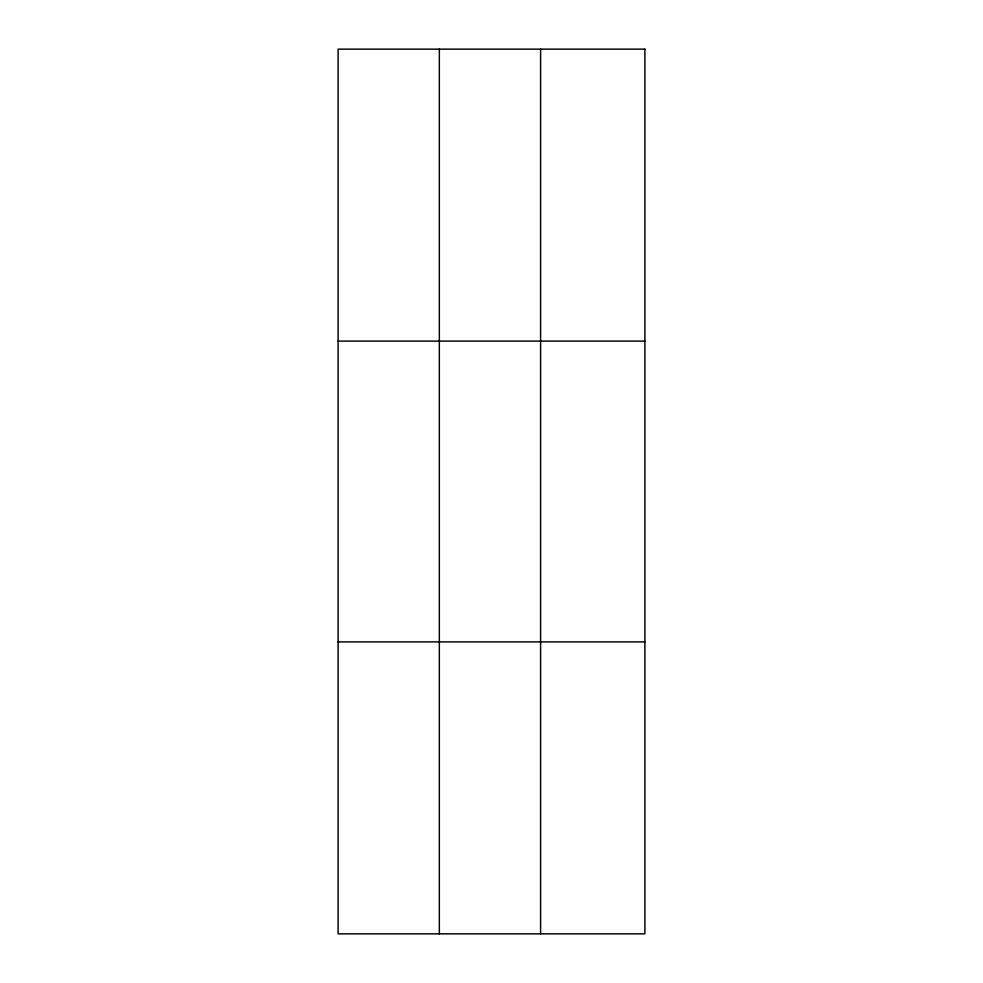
<?xml version="1.0" encoding="UTF-8"?>
<svg xmlns="http://www.w3.org/2000/svg" width="983" height="983" viewBox="0 0 983 983"><rect width="100%" height="100%" fill="white"/><g stroke="black" fill="none" stroke-linecap="round" stroke-linejoin="round"><path stroke-width="1.47" d="M439.34 49.15L439.34 933.85M540.589 49.15L540.589 933.85M338.103 341.101L644.897 341.101M338.103 641.899L644.897 641.899M644.897 49.15L644.897 933.85L338.103 933.85L338.103 49.15L644.897 49.15"/></g></svg>
